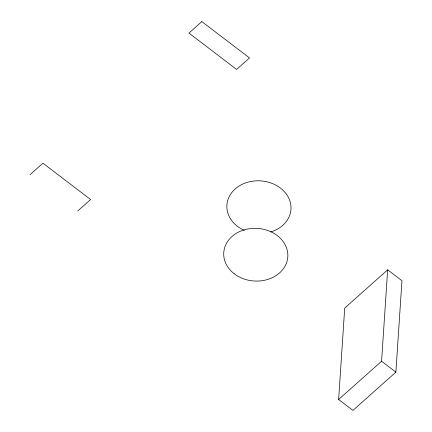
<?xml version="1.0" encoding="UTF-8"?>
<svg xmlns="http://www.w3.org/2000/svg" width="432" height="432" viewBox="0 0 432 432"><rect width="100%" height="100%" fill="white"/><g stroke="black" fill="none" stroke-linecap="round" stroke-linejoin="round"><path stroke-width="0.65" d="M338.634 399.497L344.704 308.092L387.655 269.822L401.954 280.724L395.879 372.13L352.933 410.4L338.634 399.497L381.58 361.228L387.655 269.822M30.046 174.674L42.93 163.193L90.596 199.541L77.711 211.021M381.58 361.228L395.879 372.13M244.361 230.364A32.103 26.363 3.8 0 1 234.646 189.421A32.103 26.363 3.8 0 1 285.066 192.434A32.103 26.363 3.8 0 1 270.805 231.941M201.847 21.6L188.962 33.08L236.623 69.428L249.507 57.947L201.847 21.6M234.306 273.839A32.103 26.363 3.8 0 0 287.156 260.879A32.103 26.363 3.8 0 0 245.878 229.403A32.103 26.363 3.8 0 0 234.306 273.839"/></g></svg>
